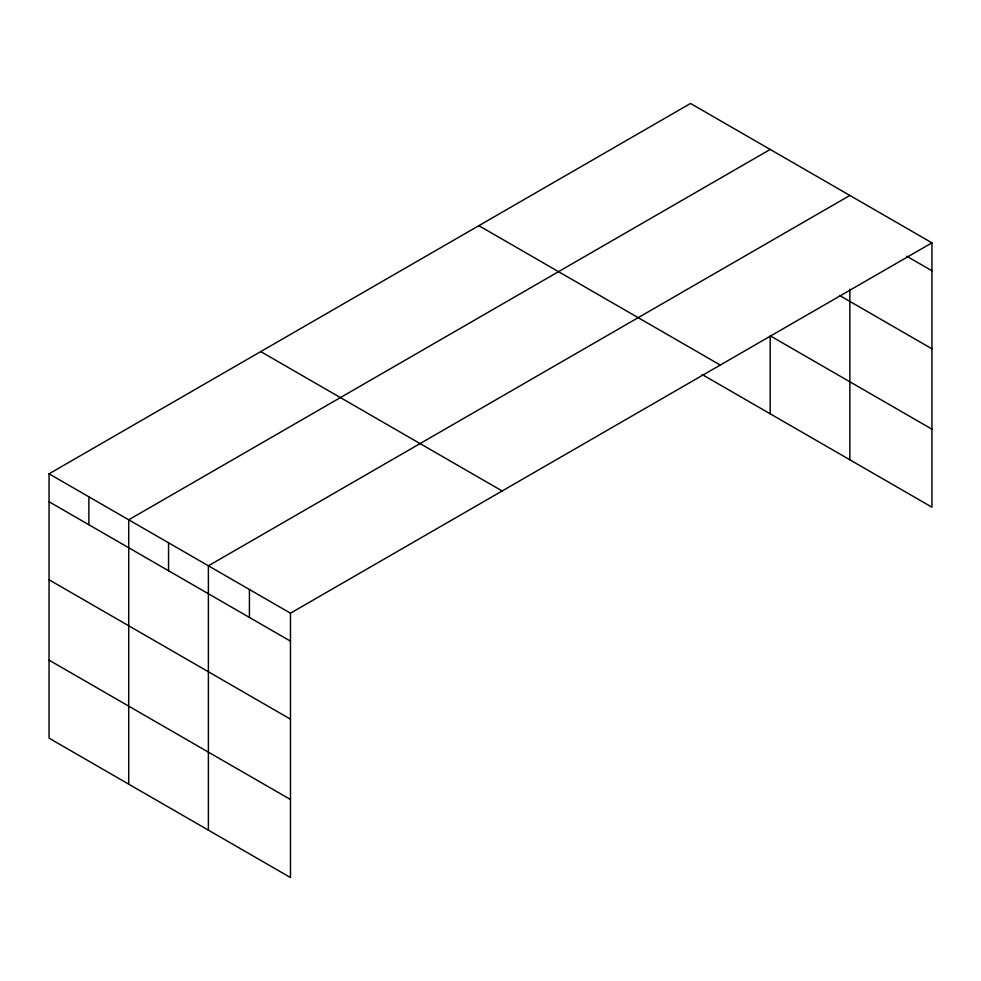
<?xml version="1.0" encoding="UTF-8"?>
<svg xmlns="http://www.w3.org/2000/svg" width="981" height="981" viewBox="0 0 981 981"><rect width="100%" height="100%" fill="white"/><g stroke="black" fill="none" stroke-linecap="round" stroke-linejoin="round"><path stroke-width="1.47" d="M931.95 242.834L690.526 103.459L49.05 473.811L49.05 738.166L290.474 877.541L290.474 613.186L931.95 242.834L931.95 507.189L702.089 374.484M770.195 149.455L128.719 519.807L128.719 784.162M849.865 195.452L208.389 565.804L208.389 830.159M906.8 256.262L931.95 270.793M839.589 295.477L931.95 348.807M931.95 429.175L770.195 335.796L770.195 413.81M478.838 225.667L720.262 365.055M260.738 351.59L502.162 490.978M49.05 473.811L290.474 613.186M49.05 501.757L290.474 641.145M49.05 579.771L290.474 719.159M49.05 660.152L290.474 799.527M849.865 289.174L849.865 459.807M249.432 589.495L249.432 617.441M168.56 542.8L168.56 570.746M88.891 496.803L88.891 524.749"/></g></svg>
